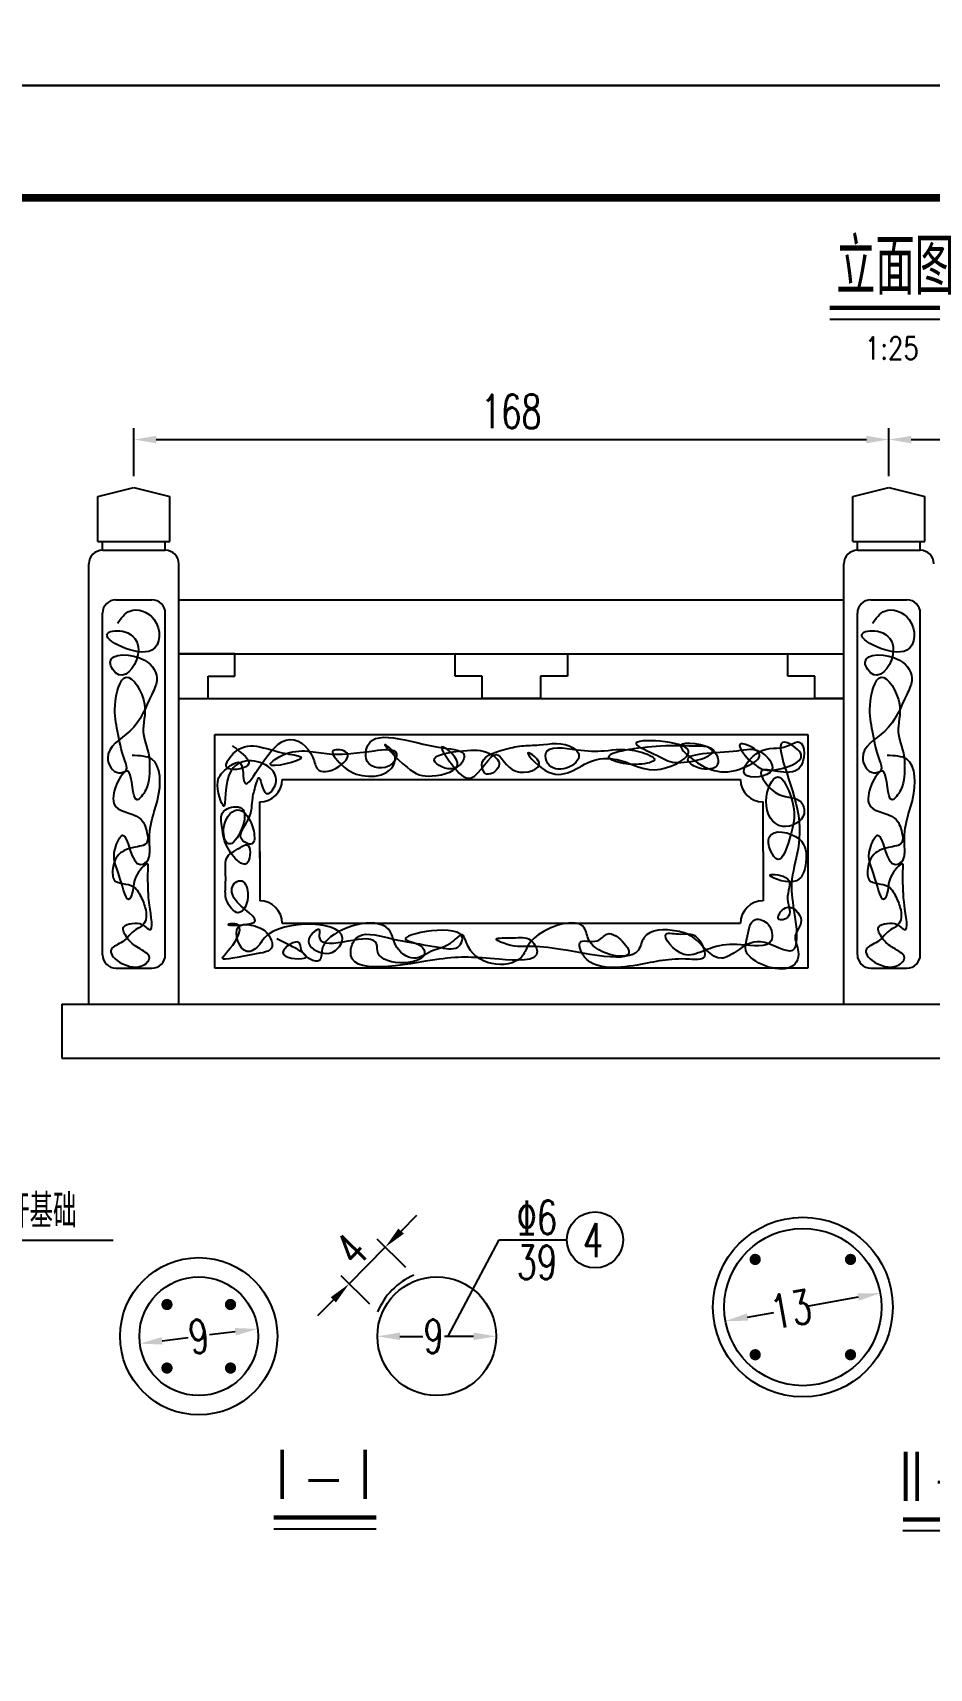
# Model space of a CAD drawing. Header units: millimetres. Extents: x -51 to 12129, y -1309 to -715.
# Drawn here: x 9699.8 to 9779.6, y -1152.5 to -1007 of the extents above; entities that cross this region are included whole.
import ezdxf
from ezdxf.enums import TextEntityAlignment as Align

# ---------------------------------------------------------------- set-up
doc = ezdxf.new("R2010")
doc.units = ezdxf.units.MM
doc.header["$LTSCALE"] = 0.25
for name, color, linetype in [('10', 1, 'Continuous'), ('DIMENSION', 2, 'Continuous'), ('图框', 7, 'Continuous'), ('尺寸标注', 2, 'Continuous'), ('文字', 7, 'Continuous'), ('标注', 4, 'Continuous'), ('钢筋', 6, 'Continuous')]:
    doc.layers.add(name, color=color, linetype=linetype)
doc.styles.get("Standard").update_dxf_attribs({"font": 'simplex1.shx', "width": 0.7, "bigfont": 'hztxt.shx'})
doc.styles.add('TEXT', font='simplex1.shx', dxfattribs={"width": 0.7, "bigfont": 'hztxt.shx'})
doc.dimstyles.new('比例1：25', dxfattribs={"dimtxt": 3, "dimasz": 2, "dimexe": 1, "dimexo": 1, "dimgap": 1, "dimtad": 1, "dimdec": 1, "dimlfac": 2.5, "dimzin": 9, "dimdsep": 46, "dimtxsty": 'Standard', "dimcen": -0.09, "dimclrd": 4, "dimclre": 4, "dimclrt": 7, "dimaunit": 1, "dimadec": 0, "dimazin": 0, "dimtfac": 0.0005, "dimtdec": 1, "dimtix": 1, "dimtmove": 2, "dimatfit": 3, "dimfxl": 0, "dimtolj": 1, "dimtzin": 13, "dimarcsym": 0})
doc.dimstyles.new('比例：1：10', dxfattribs={"dimscale": 0, "dimtxt": 3, "dimasz": 2, "dimexe": 1, "dimexo": 1, "dimgap": 0.5, "dimtad": 1, "dimdec": 1, "dimzin": 9, "dimdsep": 46, "dimtxsty": 'Standard', "dimcen": 0.5, "dimclrd": 256, "dimclre": 256, "dimclrt": 256, "dimadec": 1, "dimazin": 2, "dimtfac": 1, "dimtdec": 1, "dimtix": 1, "dimtmove": 2, "dimatfit": 3, "dimfxl": 0, "dimtolj": 1, "dimtzin": 0, "dimlwd": -1, "dimlwe": -1, "dimarcsym": 0})

# ---------------------------------------------------------------- blocks, each defined once
blk = doc.blocks.new('*D1606')
at = {"layer": 'Defpoints', "color": 0, "linetype": 'Continuous'}
for p in [(9775.99, -1043.17), (9708.79, -1047.43), (9775.99, -1047.43)]:
    blk.add_point(p, dxfattribs=at)
at = {"layer": '标注', "color": 4, "linetype": 'Continuous', "lineweight": -2}
for p, q in [((9708.79, -1046.43), (9708.79, -1042.17)), ((9775.99, -1046.43), (9775.99, -1042.17)), ((9710.79, -1043.17), (9773.99, -1043.17))]:
    blk.add_line(p, q, dxfattribs=at)
at = {"layer": '标注', "color": 4, "linetype": 'Continuous'}
for points in [[(9710.79, -1042.84), (9710.79, -1043.5), (9708.79, -1043.17)], [(9773.99, -1042.84), (9773.99, -1043.5), (9775.99, -1043.17)]]:
    blk.add_solid(points, dxfattribs=at)
at = {"layer": '标注', "color": 7, "linetype": 'Continuous', "insert": (9742.39, -1040.67), "char_height": 3, "attachment_point": 5}
blk.add_mtext('\\A1;168', dxfattribs=at)
blk = doc.blocks.new('*D1607')
at = {"layer": 'Defpoints', "color": 0, "linetype": 'Continuous'}
for p in [(9843.19, -1043.17), (9775.99, -1047.43), (9843.19, -1047.43)]:
    blk.add_point(p, dxfattribs=at)
at = {"layer": '标注', "color": 4, "linetype": 'Continuous', "lineweight": -2}
for p, q in [((9775.99, -1046.43), (9775.99, -1042.17)), ((9843.19, -1046.43), (9843.19, -1042.17)), ((9777.99, -1043.17), (9841.19, -1043.17))]:
    blk.add_line(p, q, dxfattribs=at)
at = {"layer": '标注', "color": 4, "linetype": 'Continuous'}
for points in [[(9777.99, -1042.84), (9777.99, -1043.5), (9775.99, -1043.17)], [(9841.19, -1042.84), (9841.19, -1043.5), (9843.19, -1043.17)]]:
    blk.add_solid(points, dxfattribs=at)
at = {"layer": '标注', "color": 7, "linetype": 'Continuous', "insert": (9809.59, -1040.67), "char_height": 3, "attachment_point": 5}
blk.add_mtext('\\A1;168', dxfattribs=at)
blk = doc.blocks.new('*D1513')
at = {"layer": 'Defpoints', "color": 0}
for p in [(9674.57, -1061.96), (9660.41, -1066.76), (9741.31, -1066.76)]:
    blk.add_point(p, dxfattribs=at)
at = {"layer": '标注', "color": 4, "lineweight": -2}
for p, q in [((9660.41, -1059.96), (9660.41, -1057.96)), ((9666.41, -1061.96), (9659.41, -1061.96)), ((9660.41, -1061.96), (9660.41, -1066.76)), ((9666.41, -1066.76), (9659.41, -1066.76)), ((9660.41, -1068.76), (9660.41, -1070.76))]:
    blk.add_line(p, q, dxfattribs=at)
at = {"layer": '标注', "color": 4}
for points in [[(9660.07, -1059.96), (9660.74, -1059.96), (9660.41, -1061.96)], [(9660.07, -1068.76), (9660.74, -1068.76), (9660.41, -1066.76)]]:
    blk.add_solid(points, dxfattribs=at)
at = {"layer": '标注', "color": 7, "insert": (9657.91, -1064.36), "char_height": 3, "attachment_point": 5, "rotation": 90}
blk.add_mtext('\\A1;12', dxfattribs=at)
blk = doc.blocks.new('*D1693')
at = {"layer": 'Defpoints', "color": 0}
for p in [(9731.17, -1115.06), (9733.71, -1117.57), (9730.49, -1120.83)]:
    blk.add_point(p, dxfattribs=at)
at = {"layer": '标注'}
for p, q in [((9732.58, -1113.64), (9733.98, -1112.21)), ((9727.95, -1118.33), (9731.17, -1115.06)), ((9733, -1116.86), (9730.46, -1114.36)), ((9729.78, -1120.13), (9727.24, -1117.62)), ((9726.55, -1119.75), (9725.14, -1121.17))]:
    blk.add_line(p, q, dxfattribs=at)
for points in [[(9732.34, -1113.4), (9732.82, -1113.87), (9731.17, -1115.06)], [(9726.31, -1119.52), (9726.78, -1119.98), (9727.95, -1118.33)]]:
    blk.add_solid(points, dxfattribs=at)
at = {"layer": '标注', "insert": (9728.14, -1115.29), "char_height": 3, "attachment_point": 5, "rotation": 45.382}
blk.add_mtext('\\A1;4', dxfattribs=at)
blk = doc.blocks.new('*D1694')
at = {"layer": 'Defpoints', "color": 0}
for p in [(9719.81, -1122.34), (9709.32, -1123.65)]:
    blk.add_point(p, dxfattribs=at)
at = {"layer": '标注'}
for p, q in [((9711.31, -1123.4), (9713.62, -1123.11)), ((9717.82, -1122.59), (9715.51, -1122.88))]:
    blk.add_line(p, q, dxfattribs=at)
for points in [[(9717.78, -1122.26), (9717.86, -1122.92), (9719.81, -1122.34)], [(9711.27, -1123.07), (9711.35, -1123.73), (9709.32, -1123.65)]]:
    blk.add_solid(points, dxfattribs=at)
at = {"layer": '标注', "insert": (9714.57, -1123), "char_height": 3, "attachment_point": 5, "rotation": 7.125}
blk.add_mtext('\\A1;9', dxfattribs=at)
blk = doc.blocks.new('*D1695')
at = {"layer": 'Defpoints', "color": 0}
for p in [(9730.47, -1123), (9741.03, -1123)]:
    blk.add_point(p, dxfattribs=at)
at = {"layer": '标注'}
for p, q in [((9732.47, -1123), (9734.52, -1123)), ((9739.03, -1123), (9736.43, -1123))]:
    blk.add_line(p, q, dxfattribs=at)
for points in [[(9732.47, -1122.66), (9732.47, -1123.33), (9730.47, -1123)], [(9739.03, -1122.66), (9739.03, -1123.33), (9741.03, -1123)]]:
    blk.add_solid(points, dxfattribs=at)
at = {"layer": '标注', "insert": (9735.47, -1123), "char_height": 3, "attachment_point": 5}
blk.add_mtext('\\A1;9', dxfattribs=at)
blk = doc.blocks.new('*D1696')
at = {"layer": 'Defpoints', "color": 0}
for p in [(9775.23, -1119.15), (9761.45, -1121.64)]:
    blk.add_point(p, dxfattribs=at)
at = {"layer": '标注'}
for p, q in [((9773.26, -1119.5), (9768.85, -1120.3)), ((9763.42, -1121.29), (9765.74, -1120.87))]:
    blk.add_line(p, q, dxfattribs=at)
for points in [[(9773.2, -1119.18), (9773.32, -1119.83), (9775.23, -1119.15)], [(9763.36, -1120.96), (9763.48, -1121.61), (9761.45, -1121.64)]]:
    blk.add_solid(points, dxfattribs=at)
at = {"layer": '标注', "insert": (9767.29, -1120.58), "char_height": 3, "attachment_point": 5, "rotation": 10.2597}
blk.add_mtext('\\A1;13', dxfattribs=at)
blk = doc.blocks.new('123')
at = {"layer": '图框', "color": 2}
blk.add_lwpolyline([(369.33, -1011.65), (369.33, -714.65), (-50.67, -714.65), (-50.67, -1011.65)], close=True, dxfattribs=at)

msp = doc.modelspace()

# ---------------------------------------------------------------- linework, layer by layer
msp.add_line((9731.17359, -1115.06052), (9727.95038, -1118.327))
at = {"const_width": 0.7}
msp.add_lwpolyline([(10019.75412, -1021.65471), (9639.75412, -1021.65471), (9639.75412, -1298.65471), (10019.75412, -1298.65471)], close=True, dxfattribs=at)
for centre, radius in [((9768.3377, -1120.39544), 8), ((9714.56575, -1122.9954), 7.00038)]:
    msp.add_circle(centre, radius)
at = {"start_tangent": (-0.089666301, 0.995971864)}
for points in [[(9707.33561, -1059.52659), (9708.427, -1058.43619), (9710.60977, -1059.19947), (9710.39149, -1061.92545), (9706.4625, -1060.3989), (9707.99044, -1060.28986), (9709.19097, -1061.92545), (9707.44475, -1064.10624), (9706.68078, -1063.01585), (9709.73666, -1062.79777), (9710.82805, -1064.65144), (9710.39149, -1065.85087), (9708.427, -1069.12205), (9706.4625, -1071.52092), (9707.44475, -1072.82939), (9708.09958, -1072.61131), (9707.99044, -1071.739), (9707.33561, -1069.12205), (9707.11733, -1066.83222), (9708.09958, -1064.32432), (9709.73666, -1066.72319), (9709.62752, -1069.23109), (9710.17322, -1071.739), (9710.17322, -1072.06612), (9709.8458, -1074.35594), (9709.08183, -1075.22826), (9708.31786, -1072.72035), (9707.0082, -1075.55537), (9709.3001, -1076.86385), (9709.95494, -1078.17232), (9709.95494, -1079.04463), (9708.75441, -1079.48079), (9707.33561, -1080.24407), (9706.89906, -1081.77062), (9707.0082, -1082.31582), (9708.75441, -1082.97005), (9709.08183, -1083.29717), (9709.40925, -1083.84237), (9709.8458, -1085.0418), (9709.8458, -1085.91412), (9709.51838, -1086.45931), (9708.97269, -1086.78643), (9707.77217, -1087.87682), (9706.78992, -1088.53106), (9709.40925, -1090.05761), (9710.17322, -1089.29434), (9709.19097, -1088.42202), (9708.20872, -1087.54971), (9707.8813, -1086.56835), (9708.64527, -1086.24123), (9709.51838, -1086.35027), (9710.17322, -1086.78643), (9710.17322, -1084.60564), (9710.06408, -1083.07909), (9710.06408, -1081.33446), (9710.06408, -1081.00734), (9709.08183, -1081.87966), (9708.64527, -1083.51525), (9708.427, -1084.06045), (9707.55389, -1082.20678), (9707.11733, -1079.58983), (9707.77217, -1078.3904), (9709.40925, -1081.00734), (9710.06408, -1080.57119), (9710.17322, -1080.24407), (9710.17322, -1078.9356), (9710.50063, -1076.64577), (9710.93718, -1075.11922), (9710.39149, -1071.62996), (9708.64527, -1071.30284)], [(9774.53561, -1059.52659), (9775.627, -1058.43619), (9777.80977, -1059.19947), (9777.59149, -1061.92545), (9773.6625, -1060.3989), (9775.19044, -1060.28986), (9776.39097, -1061.92545), (9774.64475, -1064.10624), (9773.88078, -1063.01585), (9776.93666, -1062.79777), (9778.02805, -1064.65144), (9777.59149, -1065.85087), (9775.627, -1069.12205), (9773.6625, -1071.52092), (9774.64475, -1072.82939), (9775.29958, -1072.61131), (9775.19044, -1071.739), (9774.53561, -1069.12205), (9774.31733, -1066.83222), (9775.29958, -1064.32432), (9776.93666, -1066.72319), (9776.82752, -1069.23109), (9777.37322, -1071.739), (9777.37322, -1072.06612), (9777.0458, -1074.35594), (9776.28183, -1075.22826), (9775.51786, -1072.72035), (9774.2082, -1075.55537), (9776.5001, -1076.86385), (9777.15494, -1078.17232), (9777.15494, -1079.04463), (9775.95441, -1079.48079), (9774.53561, -1080.24407), (9774.09906, -1081.77062), (9774.2082, -1082.31582), (9775.95441, -1082.97005), (9776.28183, -1083.29717), (9776.60925, -1083.84237), (9777.0458, -1085.0418), (9777.0458, -1085.91412), (9776.71838, -1086.45931), (9776.17269, -1086.78643), (9774.97217, -1087.87682), (9773.98992, -1088.53106), (9776.60925, -1090.05761), (9777.37322, -1089.29434), (9776.39097, -1088.42202), (9775.40872, -1087.54971), (9775.0813, -1086.56835), (9775.84527, -1086.24123), (9776.71838, -1086.35027), (9777.37322, -1086.78643), (9777.37322, -1084.60564), (9777.26408, -1083.07909), (9777.26408, -1081.33446), (9777.26408, -1081.00734), (9776.28183, -1081.87966), (9775.84527, -1083.51525), (9775.627, -1084.06045), (9774.75389, -1082.20678), (9774.31733, -1079.58983), (9774.97217, -1078.3904), (9776.60925, -1081.00734), (9777.26408, -1080.57119), (9777.37322, -1080.24407), (9777.37322, -1078.9356), (9777.70063, -1076.64577), (9778.13718, -1075.11922), (9777.59149, -1071.62996), (9775.84527, -1071.30284)]]:
    msp.add_spline(points, degree=3, dxfattribs=at)
msp.add_spline([(9717.55408, -1070.44002), (9718.93644, -1072.1664), (9717.03569, -1072.33904), (9717.64048, -1071.13057), (9722.39235, -1071.13057), (9723.68832, -1071.47585), (9720.92359, -1072.08008), (9721.78756, -1071.38953), (9725.93465, -1071.13057), (9730.16814, -1070.87162), (9732.15529, -1071.13057), (9731.7233, -1072.08008), (9729.56336, -1071.82113), (9729.47696, -1070.7853), (9736.30238, -1070.61266), (9738.20312, -1071.30321), (9737.33915, -1072.42536), (9735.5248, -1071.73481), (9738.11673, -1070.87162), (9740.44946, -1071.13057), (9741.31344, -1072.08008), (9740.19027, -1072.94328), (9739.75828, -1072.1664), (9741.65903, -1070.7853), (9743.30059, -1070.44002), (9744.85574, -1070.3537), (9747.87966, -1070.61266), (9748.39805, -1071.21689), (9747.27488, -1072.42536), (9745.63332, -1071.99376), (9745.46053, -1071.13057), (9748.22525, -1070.7853), (9750.64439, -1070.87162), (9753.8411, -1070.95794), (9755.13707, -1071.64849), (9753.7547, -1072.08008), (9751.07638, -1071.47585), (9755.65545, -1070.44002), (9759.02496, -1070.44002), (9760.23453, -1070.69898), (9760.75292, -1072.08008), (9759.11136, -1072.42536), (9758.16099, -1071.82113), (9762.48087, -1070.87162), (9764.55441, -1070.95794), (9765.59119, -1072.598), (9763.17205, -1072.94328), (9764.46802, -1070.95794), (9766.97355, -1070.44002), (9768.01032, -1070.09474), (9768.01032, -1072.42536), (9764.64081, -1072.68432), (9766.19597, -1074.75598), (9768.18312, -1075.44653), (9768.44231, -1076.48236), (9766.54156, -1077.60451), (9765.0728, -1075.36021), (9766.10957, -1073.20223), (9767.31914, -1075.10125), (9767.14634, -1078.72666), (9766.10957, -1080.53936), (9765.33199, -1078.55402), (9768.01032, -1078.72666), (9768.6151, -1080.79832), (9767.49193, -1082.5247), (9765.41839, -1081.92046), (9766.97355, -1082.26574), (9766.97355, -1084.07844), (9766.97355, -1085.71851), (9766.19597, -1085.89115), (9766.80075, -1084.85532), (9768.18312, -1085.97747), (9767.66473, -1087.35857), (9767.92392, -1088.73968), (9767.75113, -1089.68919), (9763.69044, -1089.25759), (9763.25845, -1088.65336), (9763.34485, -1087.61753), (9764.12243, -1085.89115), (9765.2456, -1086.32274), (9765.50479, -1087.79017), (9762.82646, -1088.13544), (9760.32093, -1088.3944), (9758.59298, -1088.99863), (9757.729, -1088.99863), (9756.17384, -1087.18593), (9757.4698, -1087.18593), (9758.33378, -1087.18593), (9759.37055, -1088.13544), (9759.54335, -1089.25759), (9758.24738, -1089.43023), (9753.58191, -1089.94815), (9748.57084, -1088.65336), (9748.48445, -1087.96281), (9750.0396, -1087.79017), (9750.90358, -1087.18593), (9752.45874, -1088.04912), (9752.71793, -1088.3944), (9745.63332, -1088.3944), (9743.12779, -1088.30808), (9742.955, -1088.30808), (9741.05425, -1087.61753), (9742.52301, -1087.53121), (9744.07816, -1087.70385), (9744.68295, -1088.73968), (9741.31344, -1089.43023), (9735.95678, -1089.43023), (9728.09459, -1088.65336), (9728.52658, -1087.61753), (9731.4641, -1087.53121), (9734.57442, -1088.13544), (9736.12958, -1088.3944), (9737.77113, -1088.22176), (9738.03033, -1087.61753), (9733.01926, -1087.70385), (9734.48802, -1088.3944), (9734.66082, -1088.73968), (9730.51373, -1088.826), (9730.42733, -1088.13544), (9725.32987, -1087.53121), (9725.32987, -1087.09961), (9725.32987, -1086.84066), (9724.3795, -1087.61753), (9725.41627, -1088.826), (9726.45304, -1088.826), (9727.31702, -1087.87649), (9720.4052, -1087.53121), (9719.97321, -1088.13544), (9718.85004, -1088.73968), (9718.07247, -1086.5817), (9719.62762, -1086.49538), (9720.83719, -1087.35857), (9721.09639, -1088.30808), (9719.36843, -1088.99863), (9716.6901, -1089.34391), (9717.98607, -1087.53121), (9717.98607, -1086.32274), (9717.20849, -1086.32274), (9719.45483, -1086.1501), (9717.72688, -1083.99213), (9717.72688, -1082.69734), (9718.24526, -1082.43838), (9718.93644, -1083.56053), (9718.07247, -1085.28691), (9717.03569, -1084.16476), (9716.9493, -1082.9563), (9716.9493, -1081.31623), (9717.03569, -1080.45304), (9718.24526, -1079.50353), (9718.85004, -1079.24457), (9718.93644, -1080.79832), (9716.8629, -1078.8993), (9716.6901, -1077.94978), (9716.6901, -1076.39604), (9718.07247, -1075.87813), (9718.33166, -1075.96444), (9717.20849, -1079.15825), (9716.7765, -1077.86347), (9717.98607, -1076.13708), (9719.45483, -1078.0361), (9719.28203, -1079.15825), (9718.41806, -1078.81298), (9719.02284, -1076.91396), (9719.36843, -1075.10125), (9719.71402, -1073.72015), (9719.88682, -1073.28855), (9720.578, -1074.66966), (9721.35558, -1073.9791), (9721.09639, -1072.598), (9717.46768, -1072.598), (9716.7765, -1075.79181), (9716.25811, -1073.63383), (9717.20849, -1072.33904), (9718.15886, -1071.90745), (9718.59085, -1073.54751), (9722.30595, -1069.92211), (9724.72509, -1071.47585), (9725.15707, -1072.51168), (9726.79863, -1072.42536), (9727.749, -1071.04426), (9726.53944, -1070.87162), (9727.23062, -1072.08008), (9729.39056, -1073.11591), (9731.5505, -1072.598), (9731.98249, -1071.21689), (9731.20491, -1070.3537), (9733.10566, -1072.33904), (9735.352, -1073.11591), (9737.59834, -1071.90745), (9736.21598, -1070.52634), (9737.07995, -1072.08008), (9738.80791, -1073.28855), (9741.05425, -1071.21689), (9742.7822, -1072.68432), (9744.85574, -1071.90745), (9743.90537, -1071.04426), (9745.37413, -1072.598), (9749.69401, -1071.73481), (9752.11315, -1071.73481), (9755.65545, -1072.51168), (9758.16099, -1070.87162), (9753.49551, -1070.26738), (9755.39626, -1071.30321), (9756.95142, -1071.90745), (9760.23453, -1070.7853), (9757.4698, -1070.44002), (9758.33378, -1071.47585), (9763.34485, -1072.25272), (9764.46802, -1071.21689), (9762.82646, -1070.26738), (9764.72721, -1072.51168), (9765.59119, -1072.598), (9768.18312, -1071.21689), (9766.97355, -1070.18106), (9767.83753, -1076.05076), (9767.31914, -1083.04261), (9767.66473, -1085.89115), (9767.40554, -1088.65336), (9764.55441, -1087.87649), (9762.39447, -1088.73968), (9761.09851, -1089.34391), (9758.50658, -1087.44489), (9757.12421, -1086.92698), (9754.18669, -1087.53121), (9753.66831, -1088.65336), (9751.16277, -1088.99863), (9749.17563, -1087.44489), (9749.00283, -1086.84066), (9744.76935, -1087.27225), (9743.73257, -1088.48072), (9743.47338, -1088.99863), (9738.54871, -1088.30808), (9738.03033, -1087.27225), (9736.90716, -1088.04912), (9735.4384, -1088.65336), (9733.71045, -1089.34391), (9732.06889, -1088.13544), (9731.6369, -1087.01329), (9726.02105, -1087.70385), (9725.58906, -1088.3944), (9725.32987, -1089.51655), (9723.68832, -1088.56704), (9723.51552, -1087.96281), (9722.04676, -1088.826), (9723.94751, -1089.34391), (9721.52837, -1087.61753)], degree=3)
at = {"layer": '10', "linetype": 'Continuous'}
for p, q in [((9705.59127, -1048.23095), (9708.79127, -1047.43095)), ((9705.59127, -1052.23095), (9705.59127, -1048.23095)), ((9708.79127, -1047.43095), (9711.99127, -1048.23095)), ((9711.99127, -1052.23095), (9711.99127, -1048.23095)), ((9772.79127, -1048.23095), (9775.99127, -1047.43095)), ((9772.79127, -1052.23095), (9772.79127, -1048.23095)), ((9775.99127, -1047.43095), (9779.19127, -1048.23095)), ((9779.19127, -1052.23095), (9779.19127, -1048.23095)), ((9705.59127, -1052.23095), (9705.99127, -1052.23095)), ((9705.99127, -1053.03095), (9705.99127, -1052.23095)), ((9705.99127, -1052.23095), (9711.59127, -1052.23095)), ((9711.59127, -1053.03095), (9711.59127, -1052.23095)), ((9711.59127, -1052.23095), (9711.99127, -1052.23095)), ((9772.79127, -1052.23095), (9773.19127, -1052.23095)), ((9773.19127, -1052.23095), (9778.79127, -1052.23095)), ((9773.19127, -1053.03095), (9773.19127, -1052.23095)), ((9778.79127, -1052.23095), (9779.19127, -1052.23095)), ((9778.79127, -1053.03095), (9778.79127, -1052.23095)), ((9705.99127, -1053.03095), (9711.59127, -1053.03095)), ((9773.19127, -1053.03095), (9778.79127, -1053.03095)), ((9704.79127, -1093.43095), (9704.79127, -1054.23095)), ((9712.79127, -1093.43095), (9712.79127, -1054.23095)), ((9771.99127, -1093.43095), (9771.99127, -1054.23095)), ((9712.79127, -1057.43095), (9771.99127, -1057.43095)), ((9712.79127, -1062.23095), (9771.99127, -1062.23095)), ((9712.79127, -1066.23095), (9771.99127, -1066.23095)), ((9702.39127, -1093.43095), (9857.8915, -1093.43095)), ((9702.39127, -1093.43095), (9702.39127, -1098.23095)), ((9702.39127, -1098.23095), (9857.8915, -1098.23095))]:
    msp.add_line(p, q, dxfattribs=at)
for centre in [(9764.09506, -1116.1528), (9772.58034, -1116.1528), (9711.73733, -1120.16697), (9717.39418, -1120.16697), (9764.09506, -1124.63808), (9772.58034, -1124.63808), (9711.73733, -1125.82383), (9717.39418, -1125.82383)]:
    msp.add_circle(centre, 0.3, dxfattribs=at)
for centre, start, end in [((9705.99127, -1054.23095), 90, 180), ((9711.59127, -1054.23095), 0, 90), ((9773.19127, -1054.23095), 90, 180), ((9778.79127, -1054.23095), 0, 90)]:
    msp.add_arc(centre, 1.2, start, end, dxfattribs=at)
at = {"layer": 'DIMENSION', "color": 6}
for p, q in [((9707.19127, -1057.43095), (9710.39127, -1057.43095)), ((9774.39127, -1057.43095), (9777.59127, -1057.43095)), ((9705.99127, -1089.03095), (9705.99127, -1058.63095)), ((9711.59127, -1089.03095), (9711.59127, -1058.63095)), ((9773.19127, -1089.03095), (9773.19127, -1058.63095)), ((9778.79127, -1089.03095), (9778.79127, -1058.63095)), ((9717.79127, -1062.23095), (9712.79127, -1062.23095)), ((9717.79127, -1064.23095), (9717.79127, -1062.23095)), ((9737.39127, -1064.23095), (9737.39127, -1062.23095)), ((9737.39127, -1062.23095), (9747.39127, -1062.23095)), ((9747.39127, -1062.23095), (9747.39127, -1064.23095)), ((9766.99127, -1064.23095), (9766.99127, -1062.23095)), ((9715.39127, -1064.23095), (9717.79127, -1064.23095)), ((9715.39127, -1066.23095), (9715.39127, -1064.23095)), ((9739.79127, -1064.23095), (9737.39127, -1064.23095)), ((9739.79127, -1066.23095), (9739.79127, -1064.23095)), ((9747.39127, -1064.23095), (9744.99127, -1064.23095)), ((9744.99127, -1064.23095), (9744.99127, -1066.23095)), ((9769.39127, -1064.23095), (9766.99127, -1064.23095)), ((9769.39127, -1066.23095), (9769.39127, -1064.23095)), ((9712.79127, -1066.23095), (9715.39127, -1066.23095)), ((9744.99127, -1066.23095), (9739.79127, -1066.23095)), ((9771.99127, -1066.23095), (9769.39127, -1066.23095)), ((9715.99127, -1090.23095), (9715.99127, -1069.43095)), ((9715.99127, -1069.43095), (9768.79127, -1069.43095)), ((9768.79127, -1069.43095), (9768.79127, -1090.23095)), ((9721.99127, -1073.43095), (9762.79127, -1073.43095)), ((9736.79127, -1073.43095), (9747.99127, -1073.43095)), ((9719.99127, -1077.43095), (9719.99127, -1075.43095)), ((9764.79127, -1077.43095), (9764.79127, -1075.43095)), ((9719.99127, -1079.83095), (9719.99127, -1077.43095)), ((9719.99127, -1079.83095), (9719.99127, -1077.43095)), ((9719.99127, -1080.44607), (9719.99127, -1078.04607)), ((9719.99127, -1080.44607), (9719.99127, -1078.04607)), ((9764.79127, -1079.83095), (9764.79127, -1077.43095)), ((9719.99127, -1079.83095), (9719.99127, -1082.23095)), ((9719.99127, -1079.83095), (9719.99127, -1082.23095)), ((9764.79127, -1079.83095), (9764.79127, -1082.23095)), ((9719.99127, -1080.44607), (9719.99127, -1082.84607)), ((9719.99127, -1082.23095), (9719.99127, -1084.23095)), ((9764.79127, -1082.23095), (9764.79127, -1084.23095)), ((9721.99127, -1086.23095), (9762.79127, -1086.23095)), ((9736.79127, -1086.23095), (9747.99127, -1086.23095)), ((9707.19127, -1090.23095), (9710.39127, -1090.23095)), ((9768.79127, -1090.23095), (9715.99127, -1090.23095)), ((9774.39127, -1090.23095), (9777.59127, -1090.23095))]:
    msp.add_line(p, q, dxfattribs=at)
at = {"layer": 'DIMENSION', "color": 7}
msp.add_line((9766.99127, -1062.23095), (9771.99127, -1062.23095), dxfattribs=at)
at = {"layer": 'DIMENSION', "color": 6}
for centre, radius, start, end in [((9707.19127, -1058.63095), 1.2, 90, 180), ((9710.39127, -1058.63095), 1.2, 0, 90), ((9774.39127, -1058.63095), 1.2, 90, 180), ((9777.59127, -1058.63095), 1.2, 0, 90), ((9719.99127, -1073.43095), 2, 270, 0), ((9764.79127, -1073.43095), 2, 180, 270), ((9719.99127, -1086.23095), 2, 0, 90), ((9764.79127, -1086.23095), 2, 90, 180), ((9707.19127, -1089.03095), 1.2, 180, 270), ((9710.39127, -1089.03095), 1.2, 270, 0), ((9774.39127, -1089.03095), 1.2, 180, 270), ((9777.59127, -1089.03095), 1.2, 270, 0)]:
    msp.add_arc(centre, radius, start, end, dxfattribs=at)
at = {"layer": '文字'}
for p, q in [((9770.73597, -1032.44833), (9782.25922, -1032.44833)), ((9721.23618, -1140.13372), (9730.36323, -1140.13372)), ((9777.24828, -1140.2974), (9786.37534, -1140.2974))]:
    msp.add_line(p, q, dxfattribs=at)
at = {"layer": '文字', "const_width": 0.4}
for points in [[(9770.73597, -1031.44833), (9782.25922, -1031.44833)], [(9721.23618, -1139.13372), (9730.36323, -1139.13372)], [(9777.24828, -1139.2974), (9786.37534, -1139.2974)]]:
    msp.add_lwpolyline(points, dxfattribs=at)
at = {"layer": '文字'}
msp.add_circle((9749.83842, -1114.41574), 2.5, dxfattribs=at)
at = {"layer": '标注'}
for p, q in [((9706.94619, -1114.47224), (9691.8779, -1114.47827)), ((9736.77524, -1122.9954), (9741.30848, -1114.41574)), ((9741.30848, -1114.41574), (9747.33842, -1114.41574)), ((9741.30848, -1114.41574), (9747.33842, -1114.41574))]:
    msp.add_line(p, q, dxfattribs=at)
at = {"layer": '钢筋', "const_width": 0.5}
for points in [[(9763.84506, -1116.1528, 1), (9764.34506, -1116.1528, 1)], [(9772.33034, -1116.1528, 1), (9772.83034, -1116.1528, 1)], [(9711.48733, -1120.16697, 1), (9711.98733, -1120.16697, 1)], [(9717.14418, -1120.16697, 1), (9717.64418, -1120.16697, 1)], [(9711.48733, -1125.82383, 1), (9711.98733, -1125.82383, 1)], [(9717.14418, -1125.82383, 1), (9717.64418, -1125.82383, 1)], [(9763.84506, -1124.63808, 1), (9764.34506, -1124.63808, 1)], [(9772.33034, -1124.63808, 1), (9772.83034, -1124.63808, 1)]]:
    msp.add_lwpolyline(points, format="xyb", close=True, dxfattribs=at)
at = {"layer": '钢筋'}
for centre, radius in [((9768.3377, -1120.39544), 7), ((9714.56575, -1122.9954), 5.28244), ((9735.74744, -1122.9954), 5.28244)]:
    msp.add_circle(centre, radius, dxfattribs=at)
msp.add_arc((9735.94821, -1122.9954), 5.87167, 112.3792458, 158.3847665, dxfattribs=at)

# ---------------------------------------------------------------- block references
at = {"layer": '标注'}
for p in [(9660, 0), (9660, -297)]:
    msp.add_blockref('123', p, dxfattribs=at)

# ---------------------------------------------------------------- texts
at = {"color": 7, "style": 'TEXT', "width": 0.8}
msp.add_text('1:25', height=2, dxfattribs=at).set_placement((9776.25655, -1035.03567), align=Align.MIDDLE)
at = {"layer": '尺寸标注', "color": 7, "linetype": 'Continuous', "width": 0.7}
msp.add_text('栏杆基础', height=3, dxfattribs=at).set_placement((9699.49786, -1111.68762), align=Align.MIDDLE)
at = {"layer": '尺寸标注', "color": 7, "style": 'TEXT', "width": 0.7}
for s, p in [('%%1316', (9744.66527, -1112.41574)), ('39', (9744.66527, -1116.41574))]:
    msp.add_text(s, height=3, dxfattribs=at).set_placement(p, align=Align.MIDDLE)
at = {"layer": '文字', "width": 0.7}
for s, height, p in [('立面图', 5, (9776.55307, -1027.77818)), ('4', 3, (9749.6585, -1114.43972)), ('Ⅰ-Ⅰ', 5, (9725.68897, -1135.46357)), ('Ⅱ-Ⅱ', 5, (9781.70108, -1135.62725))]:
    msp.add_text(s, height=height, dxfattribs=at).set_placement(p, align=Align.MIDDLE_CENTER)

# ---------------------------------------------------------------- dimensions: what is measured, and where the dimension line sits
at = {"layer": '标注', "linetype": 'Continuous'}
for base, p1, p2, picture, middle in [((9775.99127, -1043.1693), (9708.79127, -1047.43095), (9775.99127, -1047.43095), '*D1606', (9742.39127, -1040.6693)), ((9843.19127, -1043.1693), (9775.99127, -1047.43095), (9843.19127, -1047.43095), '*D1607', (9809.59127, -1040.6693))]:
    dim = msp.add_linear_dim(base=base, p1=p1, p2=p2, dimstyle='比例1：25', dxfattribs=at)
    dim.commit()
    dim.dimension.update_dxf_attribs({"geometry": picture, "text_midpoint": middle})
at = {"layer": '标注'}
dim = msp.add_linear_dim(base=(9660.40709, -1066.7562), p1=(9674.5684, -1061.9562), p2=(9741.30566, -1066.7562), angle=90, dimstyle='比例1：25', dxfattribs=at)
dim.commit()
dim.dimension.update_dxf_attribs({"geometry": '*D1513', "text_midpoint": (9657.90709, -1064.3562)})
dim = msp.add_aligned_dim(p1=(9730.48945, -1120.83244), p2=(9733.71266, -1117.56596), distance=3.56709, text='4', dimstyle='比例：1：10', override={"dimscale": 1}, dxfattribs=at)
dim.commit()
dim.dimension.update_dxf_attribs({"geometry": '*D1693', "text_midpoint": (9728.13837, -1115.28901)})
for p1, p2, text, picture, middle in [((9775.22578, -1119.14868), (9761.44963, -1121.64221), '13', '*D1696', (9767.29482, -1120.58421)), ((9709.32411, -1123.65061), (9719.8074, -1122.34019), '9', '*D1694', (9714.56575, -1122.9954)), ((9741.02987, -1122.9954), (9730.465, -1122.9954), '9', '*D1695', (9735.47388, -1122.9954))]:
    dim = msp.add_diameter_dim_2p(p1=p1, p2=p2, text=text, dimstyle='比例：1：10', override={"dimscale": 1}, dxfattribs=at)
    dim.commit()
    dim.dimension.update_dxf_attribs({"geometry": picture, "text_midpoint": middle, "dimtype": 163})

doc.saveas('drawing.dxf')
